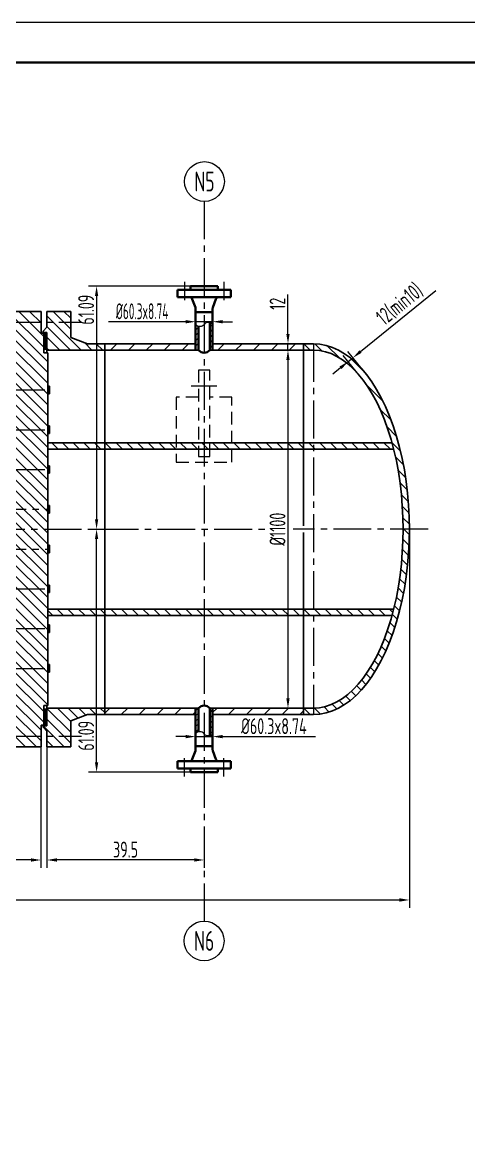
# Model space of a CAD drawing. Header units: millimetres. Extents: x 5765 to 6606, y -201 to 393.
# Drawn here: x 6250.7 to 6362.7, y 109.4 to 393.4 of the extents above; entities that cross this region are included whole.
import ezdxf
from ezdxf.enums import TextEntityAlignment as Align

# ---------------------------------------------------------------- set-up
doc = ezdxf.new("R2010")
doc.units = ezdxf.units.MM
doc.linetypes.add('CENTER2', pattern=[28.575, 19.05, -3.175, 3.175, -3.175])
doc.linetypes.add('DASHED2', pattern=[9.525, 6.35, -3.175])
for name, color, linetype, lineweight in [('1粗实线', 7, 'Continuous', 35), ('2细实线', 3, 'Continuous', 13), ('3中心线', 1, 'CENTER2', 13), ('4虚线', 4, 'DASHED2', 13), ('6剖面线', 6, 'Continuous', 13), ('7文本', 2, 'Continuous', 13), ('8标注', 3, 'Continuous', 13), ('9图表', 4, 'Continuous', 13)]:
    doc.layers.add(name, color=color, linetype=linetype, lineweight=lineweight)
doc.styles.add('lanpec', font='bpec_e.shx', dxfattribs={"width": 0.75, "bigfont": 'hztxt.shx'})
doc.styles.add('lanpec-dim', font='bpec_e.shx', dxfattribs={"width": 0.75})
doc.dimstyles.new('lanpec', dxfattribs={"dimtxt": 4, "dimasz": 2.5, "dimexe": 2, "dimexo": 0, "dimtad": 1, "dimdsep": 46, "dimtxsty": 'lanpec-dim', "dimcen": 2.5, "dimclrd": 256, "dimclre": 256, "dimclrt": 256, "dimazin": 0, "dimtfac": 1, "dimtmove": 0, "dimatfit": 3, "dimfxl": 1, "dimlwd": -1, "dimlwe": -1, "dimarcsym": 0})
doc.dimstyles.new('lanpec$0', dxfattribs={"dimscale": 10, "dimtxt": 4, "dimasz": 2.5, "dimexe": 2, "dimexo": 0, "dimtad": 1, "dimdec": 1, "dimdsep": 46, "dimtxsty": 'lanpec-dim', "dimcen": 0.09, "dimclrd": 256, "dimclre": 256, "dimclrt": 256, "dimadec": 1, "dimazin": 0, "dimtfac": 0.707, "dimtdec": 1, "dimtmove": 0, "dimatfit": 3, "dimfxl": 1, "dimarcsym": 0})
pattern_1 = [(135, (6001.5617, 1252.1838), (-1.3470384, -1.3470384), [])]
pattern_2 = [(45, (6001.5617, 1252.1838), (-2.245064, 2.245064), [])]
pattern_3 = [(45, (4356.14915, 1251.3328), (-0.6735192, 0.6735192), [])]
pattern_4 = [(135, (-631.97, 41.17), (-1.3470384, -1.3470384), [])]

# ---------------------------------------------------------------- blocks, each defined once
blk = doc.blocks.new('A1')
at = {"layer": '1粗实线'}
blk.add_lwpolyline([(-816, 10), (-10, 10), (-10, 584), (-816, 584)], close=True, dxfattribs=at)
at = {"layer": '9图表'}
blk.add_lwpolyline([(-841, 0), (0, 0), (0, 594), (-841, 594)], close=True, dxfattribs=at)
blk = doc.blocks.new('*D44')
at = {"layer": '8标注', "transparency": 16777216}
for p, q in [((6317.4, 311.1), (6319.4, 311.1)), ((6317.4, 308.6), (6317.4, 223.6)), ((6317.4, 221.1), (6319.4, 221.1))]:
    blk.add_line(p, q, dxfattribs=at)
for points in [[(6316.98, 308.6), (6317.81, 308.6), (6317.4, 311.1)], [(6316.98, 223.6), (6317.81, 223.6), (6317.4, 221.1)]]:
    blk.add_solid(points, dxfattribs=at)
at = {"layer": 'Defpoints', "color": 0, "transparency": 16777216}
for p in [(6317.4, 311.1), (6317.4, 221.1), (6317.4, 221.1)]:
    blk.add_point(p, dxfattribs=at)
at = {"layer": '8标注', "transparency": 16777216, "insert": (6314.77, 266.1), "char_height": 4, "attachment_point": 5, "rotation": 90, "style": 'lanpec-dim'}
blk.add_mtext('%%C1100', dxfattribs=at)
blk = doc.blocks.new('*D45')
at = {"layer": '8标注', "transparency": 16777216}
for p, q in [((6317.4, 315.2), (6317.4, 325.12)), ((6313.97, 312.7), (6319.4, 312.7)), ((6317.4, 311.1), (6317.4, 312.7)), ((6313.97, 311.1), (6319.4, 311.1)), ((6317.4, 308.6), (6317.4, 306.1))]:
    blk.add_line(p, q, dxfattribs=at)
for points in [[(6316.98, 315.2), (6317.81, 315.2), (6317.4, 312.7)], [(6316.98, 308.6), (6317.81, 308.6), (6317.4, 311.1)]]:
    blk.add_solid(points, dxfattribs=at)
at = {"layer": 'Defpoints', "color": 0, "transparency": 16777216}
for p in [(6313.97, 312.7), (6317.4, 312.7), (6313.97, 311.1)]:
    blk.add_point(p, dxfattribs=at)
at = {"layer": '8标注', "transparency": 16777216, "insert": (6314.77, 322.77), "char_height": 4, "attachment_point": 5, "rotation": 90, "style": 'lanpec-dim'}
blk.add_mtext('12', dxfattribs=at)
blk = doc.blocks.new('*D46')
at = {"layer": '8标注', "transparency": 16777216}
for p, q in [((6335.65, 310.76), (6354.57, 326.09)), ((6335.61, 304.43), (6331.27, 309.78)), ((6336.79, 305.38), (6332.45, 310.74)), ((6332.53, 308.23), (6333.71, 309.18)), ((6330.59, 306.66), (6328.65, 305.08))]:
    blk.add_line(p, q, dxfattribs=at)
for points in [[(6335.39, 311.08), (6335.91, 310.43), (6333.71, 309.18)], [(6330.33, 306.98), (6330.85, 306.33), (6332.53, 308.23)]]:
    blk.add_solid(points, dxfattribs=at)
at = {"layer": 'Defpoints', "color": 0, "transparency": 16777216}
for p in [(6333.71, 309.18), (6335.61, 304.43), (6336.79, 305.38)]:
    blk.add_point(p, dxfattribs=at)
at = {"layer": '8标注', "transparency": 16777216, "insert": (6345.5, 322.6), "char_height": 4, "attachment_point": 5, "rotation": 39.0248, "style": 'lanpec-dim'}
blk.add_mtext('12(min10)', dxfattribs=at)
blk = doc.blocks.new('*D47')
at = {"layer": '8标注', "transparency": 16777216}
for p, q in [((6294.19, 213.96), (6294.19, 215.96)), ((6298.46, 212.9), (6298.46, 215.96)), ((6291.69, 213.96), (6289.19, 213.96)), ((6294.19, 213.96), (6298.46, 213.96)), ((6300.96, 213.96), (6324.27, 213.96))]:
    blk.add_line(p, q, dxfattribs=at)
for points in [[(6291.69, 214.37), (6291.69, 213.54), (6294.19, 213.96)], [(6300.96, 214.37), (6300.96, 213.54), (6298.46, 213.96)]]:
    blk.add_solid(points, dxfattribs=at)
at = {"layer": 'Defpoints', "color": 0, "transparency": 16777216}
for p in [(6294.19, 213.96), (6294.19, 213.96), (6298.46, 212.9)]:
    blk.add_point(p, dxfattribs=at)
at = {"layer": '8标注', "transparency": 16777216, "insert": (6313.86, 216.58), "char_height": 4, "attachment_point": 5, "style": 'lanpec-dim'}
blk.add_mtext('%%C60.3x8.74', dxfattribs=at)
blk = doc.blocks.new('管口号')
at = {"layer": '2细实线'}
blk.add_circle((0, 5), 5, dxfattribs=at)
at = {"layer": '7文本', "style": 'lanpec', "width": 0.75}
blk.add_attdef('N', text='', height=5, dxfattribs=at).set_placement((0, 5), align=Align.MIDDLE_CENTER)
blk = doc.blocks.new('*D71')
at = {"layer": '8标注', "transparency": 16777216}
for p, q in [((5842.83, 266.1), (5842.83, 170.89)), ((6347.92, 266.1), (6347.92, 170.89)), ((5845.33, 172.89), (6345.42, 172.89))]:
    blk.add_line(p, q, dxfattribs=at)
for points in [[(5845.33, 173.31), (5845.33, 172.47), (5842.83, 172.89)], [(6345.42, 173.31), (6345.42, 172.47), (6347.92, 172.89)]]:
    blk.add_solid(points, dxfattribs=at)
at = {"layer": 'Defpoints', "color": 0, "transparency": 16777216}
for p in [(5842.83, 266.1), (6347.92, 266.1), (6347.92, 172.89)]:
    blk.add_point(p, dxfattribs=at)
at = {"layer": '8标注', "transparency": 16777216, "insert": (6095.38, 175.51), "char_height": 4, "attachment_point": 5, "style": 'lanpec-dim'}
blk.add_mtext('505.09', dxfattribs=at)
blk = doc.blocks.new('*D50')
at = {"layer": '8标注', "transparency": 16777216}
for p, q in [((6256.82, 211.35), (6256.82, 180.94)), ((6296.32, 189.02), (6296.32, 180.94)), ((6293.82, 182.94), (6259.32, 182.94))]:
    blk.add_line(p, q, dxfattribs=at)
for points in [[(6259.32, 183.36), (6259.32, 182.52), (6256.82, 182.94)], [(6293.82, 183.36), (6293.82, 182.52), (6296.32, 182.94)]]:
    blk.add_solid(points, dxfattribs=at)
at = {"layer": 'Defpoints', "color": 0, "transparency": 16777216}
for p in [(6256.82, 211.35), (6296.32, 189.02), (6256.82, 182.94)]:
    blk.add_point(p, dxfattribs=at)
at = {"layer": '8标注', "transparency": 16777216, "insert": (6276.57, 185.56), "char_height": 4, "attachment_point": 5, "style": 'lanpec-dim'}
blk.add_mtext('39.5', dxfattribs=at)
blk = doc.blocks.new('*D51')
at = {"layer": '8标注', "transparency": 16777216}
for p, q in [((6255.32, 211.35), (6255.32, 180.94)), ((6219.18, 190.46), (6219.18, 180.94)), ((6252.82, 182.94), (6221.68, 182.94))]:
    blk.add_line(p, q, dxfattribs=at)
for points in [[(6221.68, 183.36), (6221.68, 182.52), (6219.18, 182.94)], [(6252.82, 183.36), (6252.82, 182.52), (6255.32, 182.94)]]:
    blk.add_solid(points, dxfattribs=at)
at = {"layer": 'Defpoints', "color": 0, "transparency": 16777216}
for p in [(6255.32, 211.35), (6219.18, 190.46), (6219.18, 182.94)]:
    blk.add_point(p, dxfattribs=at)
at = {"layer": '8标注', "transparency": 16777216, "insert": (6237.25, 185.56), "char_height": 4, "attachment_point": 5, "style": 'lanpec-dim'}
blk.add_mtext('36.14', dxfattribs=at)
blk = doc.blocks.new('*D60')
at = {"layer": '8标注', "transparency": 16777216}
for p, q in [((6292.89, 327.19), (6267.29, 327.19)), ((6269.29, 324.69), (6269.29, 268.6)), ((6267.95, 266.1), (6271.29, 266.1))]:
    blk.add_line(p, q, dxfattribs=at)
for points in [[(6268.87, 324.69), (6269.71, 324.69), (6269.29, 327.19)], [(6268.87, 268.6), (6269.71, 268.6), (6269.29, 266.1)]]:
    blk.add_solid(points, dxfattribs=at)
at = {"layer": 'Defpoints', "color": 0, "transparency": 16777216}
for p in [(6292.89, 327.19), (6267.95, 266.1), (6269.29, 266.1)]:
    blk.add_point(p, dxfattribs=at)
at = {"layer": '8标注', "transparency": 16777216, "insert": (6266.67, 321.28), "char_height": 4, "attachment_point": 5, "rotation": 90, "style": 'lanpec-dim'}
blk.add_mtext('61.09', dxfattribs=at)
blk = doc.blocks.new('*D61')
at = {"layer": '8标注', "transparency": 16777216}
for p, q in [((6267.95, 266.1), (6271.29, 266.1)), ((6269.29, 207.51), (6269.29, 263.6)), ((6293.67, 205.01), (6267.29, 205.01))]:
    blk.add_line(p, q, dxfattribs=at)
for points in [[(6268.87, 263.6), (6269.71, 263.6), (6269.29, 266.1)], [(6268.87, 207.51), (6269.71, 207.51), (6269.29, 205.01)]]:
    blk.add_solid(points, dxfattribs=at)
at = {"layer": 'Defpoints', "color": 0, "transparency": 16777216}
for p in [(6267.95, 266.1), (6269.29, 266.1), (6293.67, 205.01)]:
    blk.add_point(p, dxfattribs=at)
at = {"layer": '8标注', "transparency": 16777216, "insert": (6266.67, 214.16), "char_height": 4, "attachment_point": 5, "rotation": 90, "style": 'lanpec-dim'}
blk.add_mtext('61.09', dxfattribs=at)
blk = doc.blocks.new('*D63')
at = {"layer": '8标注', "transparency": 16777216}
for p, q in [((6291.69, 318.24), (6272.29, 318.24)), ((6294.19, 318.24), (6294.19, 320.24)), ((6298.46, 318.24), (6294.19, 318.24)), ((6298.46, 319.3), (6298.46, 316.24)), ((6300.96, 318.24), (6303.46, 318.24))]:
    blk.add_line(p, q, dxfattribs=at)
for points in [[(6291.69, 318.66), (6291.69, 317.83), (6294.19, 318.24)], [(6300.96, 318.66), (6300.96, 317.83), (6298.46, 318.24)]]:
    blk.add_solid(points, dxfattribs=at)
at = {"layer": 'Defpoints', "color": 0, "transparency": 16777216}
for p in [(6294.19, 318.24), (6294.19, 318.24), (6298.46, 319.3)]:
    blk.add_point(p, dxfattribs=at)
at = {"layer": '8标注', "transparency": 16777216, "insert": (6280.74, 320.87), "char_height": 4, "attachment_point": 5, "style": 'lanpec-dim'}
blk.add_mtext('{\\W0.6;%%C60.3x8.74}', dxfattribs=at)

msp = doc.modelspace()

# ---------------------------------------------------------------- hatches: boundary and pattern name
at = {"layer": '6剖面线'}
h = msp.add_hatch(dxfattribs=at)
h.set_pattern_fill('ANSI31', color=256, scale=0.6, angle=90, style=0)
h.set_pattern_definition([(135, (727.41, -334.36), (-1.3470384, -1.3470384), [])])
h.paths.add_polyline_path([(6247.524, 320.851), (6255.324, 320.851), (6255.324, 318.101), (6247.524, 318.101)])
h.paths.add_polyline_path([(6247.524, 312.701), (6247.524, 318.101), (6255.324, 318.101), (6255.324, 315.351), (6256.024, 315.351), (6256.024, 311.351), (6256.024, 310.451), (6257.024, 310.451), (6257.024, 301.101), (6247.524, 301.101)])
h.paths.add_polyline_path([(6247.524, 301.101), (6257.024, 301.101), (6257.024, 291.101), (6247.524, 291.101)])
h.paths.add_polyline_path([(6247.524, 291.101), (6257.024, 291.101), (6257.024, 281.101), (6247.524, 281.101)])
h.paths.add_polyline_path([(6247.524, 281.101), (6257.024, 281.101), (6257.024, 271.101), (6247.524, 271.101)])
h.paths.add_polyline_path([(6247.524, 271.101), (6257.024, 271.101), (6257.024, 266.101), (6247.524, 266.101)])
h.paths.add_polyline_path([(6247.524, 266.101), (6257.024, 266.101), (6257.024, 261.101), (6247.524, 261.101)])
h.paths.add_polyline_path([(6247.524, 261.101), (6257.024, 261.101), (6257.024, 251.101), (6247.524, 251.101)])
h.paths.add_polyline_path([(6247.524, 251.101), (6257.024, 251.101), (6257.024, 241.101), (6247.524, 241.101)])
h.paths.add_polyline_path([(6247.524, 241.101), (6257.024, 241.101), (6257.024, 231.101), (6247.524, 231.101)])
h.paths.add_polyline_path([(6247.524, 231.101), (6257.024, 231.101), (6257.024, 221.751), (6256.024, 221.751), (6256.024, 216.851), (6255.324, 216.851), (6255.324, 214.101), (6247.524, 214.101)])
h.paths.add_polyline_path([(6247.524, 214.101), (6255.324, 214.101), (6255.324, 211.351), (6247.524, 211.351)])
h = msp.add_hatch(dxfattribs=at)
h.set_pattern_fill('ANSI31', color=256, scale=0.6, angle=90, style=0)
h.set_pattern_definition([(135, (-65376.3816, -31464.612), (-1.34703842, -1.34703842), [])])
h.paths.add_polyline_path([(6256.824, 318.101), (6256.824, 320.851), (6262.824, 320.851), (6262.824, 318.101)])
h.paths.add_polyline_path([(6262.824, 318.101), (6262.824, 314.301), (6267.024, 312.701), (6271.324, 312.701), (6271.324, 311.101), (6256.824, 311.101), (6256.824, 315.501), (6255.824, 315.501), (6255.824, 315.851), (6256.824, 316.851), (6256.824, 318.101)])
h = msp.add_hatch(dxfattribs=at)
h.set_pattern_fill('ANSI37', color=256, scale=0.1, style=0)
h.set_pattern_definition([(45, (4719.44433, 1244.9637), (-0.224506403, 0.224506403), []), (135, (4719.44433, 1244.9637), (-0.224506403, -0.224506403), [])])
h.paths.add_polyline_path([(6256.824, 311.351), (6256.024, 311.351), (6256.024, 315.351), (6256.824, 315.351)])
h = msp.add_hatch(dxfattribs=at)
h.set_pattern_fill('ANSI31', color=256, scale=0.3, style=0)
h.set_pattern_definition(pattern_3)
h.paths.add_polyline_path([(6297.74, 318.04, -0.1674325), (6298.46, 317.552), (6298.46, 311.101), (6297.74, 311.101)])
h.paths.add_polyline_path([(6294.188, 317.552, 0.1674325), (6294.908, 317.064), (6294.908, 311.101), (6294.188, 311.101)])
h = msp.add_hatch(dxfattribs=at)
h.set_pattern_fill('ANSI31', color=256, style=0)
h.set_pattern_definition(pattern_2)
h.paths.add_polyline_path([(6298.46, 312.701), (6298.46, 311.101), (6321.324, 311.101), (6321.324, 312.701)])
h.paths.add_polyline_path([(6294.188, 311.101), (6294.188, 312.701), (6271.324, 312.701), (6271.324, 311.101)])
h = msp.add_hatch(dxfattribs=at)
h.set_pattern_fill('ANSI31', color=256, scale=0.6, angle=90, style=0)
h.set_pattern_definition(pattern_1)
edge = h.paths.add_edge_path()
edge.add_ellipse((6323.824, 266.101), major_axis=(0, 45), ratio=0.5, start_angle=270, end_angle=360)
edge.add_line((6323.824, 311.101), (6323.824, 312.701))
edge.add_ellipse((6323.824, 266.101), major_axis=(0, 46.6), ratio=0.5171674, start_angle=270, end_angle=360, ccw=False)
edge.add_line((6347.924, 266.101), (6346.324, 266.101))
h.paths.add_polyline_path([(6321.324, 311.101), (6321.324, 312.701), (6323.824, 312.701), (6323.824, 311.101)])
edge = h.paths.add_edge_path()
edge.add_ellipse((6323.824, 266.101), major_axis=(0, 45), ratio=0.5, start_angle=180, end_angle=270)
edge.add_line((6346.324, 266.101), (6347.924, 266.101))
edge.add_ellipse((6323.824, 266.101), major_axis=(0, 46.6), ratio=0.5171674, start_angle=180, end_angle=270, ccw=False)
edge.add_line((6323.824, 219.501), (6323.824, 221.101))
h.paths.add_polyline_path([(6323.824, 221.101), (6323.824, 219.501), (6321.324, 219.501), (6321.324, 221.101)])
h = msp.add_hatch(dxfattribs=at)
h.set_pattern_fill('ANSI31', color=256, scale=0.6, angle=90, style=0)
h.set_pattern_definition(pattern_4)
h.paths.add_polyline_path([(6302.913, 287.801), (6275.413, 287.801), (6275.413, 287.001), (6302.913, 287.001)])
h.paths.add_polyline_path([(6302.913, 287.001), (6275.413, 287.001), (6275.413, 286.201), (6302.913, 286.201)])
h.paths.add_polyline_path([(6327.913, 287.801), (6302.913, 287.801), (6302.913, 287.001), (6327.913, 287.001)])
h.paths.add_polyline_path([(6327.913, 287.001), (6302.913, 287.001), (6302.913, 286.201), (6327.913, 286.201)])
h.paths.add_polyline_path([(6343.535, 287.801), (6327.913, 287.801), (6327.913, 287.001), (6343.741, 287.034)])
h.paths.add_polyline_path([(6343.741, 287.034), (6327.913, 287.001), (6327.913, 286.201), (6343.955, 286.201)])
h.paths.add_polyline_path([(6257.024, 287.001), (6257.024, 286.201), (6275.413, 286.201), (6275.413, 287.001)])
h.paths.add_polyline_path([(6257.024, 287.801), (6257.024, 287.001), (6275.413, 287.001), (6275.413, 287.801)])
h = msp.add_hatch(dxfattribs=at)
h.set_pattern_fill('ANSI31', color=256, scale=0.6, angle=90, style=0)
h.set_pattern_definition(pattern_4)
h.paths.add_polyline_path([(6302.913, 244.401), (6275.413, 244.401), (6275.413, 245.201), (6302.913, 245.201)])
h.paths.add_polyline_path([(6302.913, 245.201), (6275.413, 245.201), (6275.413, 246.001), (6302.913, 246.001)])
h.paths.add_polyline_path([(6327.913, 244.401), (6302.913, 244.401), (6302.913, 245.201), (6327.913, 245.201)])
h.paths.add_polyline_path([(6327.913, 245.201), (6302.913, 245.201), (6302.913, 246.001), (6327.913, 246.001)])
h.paths.add_polyline_path([(6343.535, 244.401), (6327.913, 244.401), (6327.913, 245.201), (6343.741, 245.167)])
h.paths.add_polyline_path([(6343.741, 245.167), (6327.913, 245.201), (6327.913, 246.001), (6343.955, 246.001)])
h.paths.add_polyline_path([(6257.024, 245.201), (6257.024, 246.001), (6275.413, 246.001), (6275.413, 245.201)])
h.paths.add_polyline_path([(6257.024, 244.401), (6257.024, 245.201), (6275.413, 245.201), (6275.413, 244.401)])
h = msp.add_hatch(dxfattribs=at)
h.set_pattern_fill('ANSI31', color=256, scale=0.6, angle=90, style=0)
h.set_pattern_definition(pattern_1)
h.paths.add_polyline_path([(6271.324, 221.101), (6271.324, 219.501), (6267.024, 219.501), (6262.824, 217.901), (6262.824, 214.101), (6256.824, 214.101), (6256.824, 215.351), (6255.824, 216.351), (6255.824, 216.701), (6256.824, 216.701), (6256.824, 221.101)])
h.paths.add_polyline_path([(6262.824, 214.101), (6262.824, 211.351), (6256.824, 211.351), (6256.824, 214.101)])
h = msp.add_hatch(dxfattribs=at)
h.set_pattern_fill('ANSI37', color=256, scale=0.1, style=0)
h.set_pattern_definition([(315, (-65376.38156, 31996.81342), (-0.224506403, -0.224506403), []), (225, (-65376.38156, 31996.81342), (-0.224506403, 0.224506403), [])])
h.paths.add_polyline_path([(6256.824, 216.851), (6256.024, 216.851), (6256.024, 220.851), (6256.824, 220.851)])
h = msp.add_hatch(dxfattribs=at)
h.set_pattern_fill('ANSI31', color=256, style=0)
h.set_pattern_definition(pattern_2)
h.paths.add_polyline_path([(6298.46, 219.501), (6298.46, 221.101), (6321.324, 221.101), (6321.324, 219.501)])
h.paths.add_polyline_path([(6294.188, 221.101), (6294.188, 219.501), (6271.324, 219.501), (6271.324, 221.101)])
h = msp.add_hatch(dxfattribs=at)
h.set_pattern_fill('ANSI31', color=256, scale=0.3, style=0)
h.set_pattern_definition(pattern_3)
h.paths.add_polyline_path([(6297.74, 214.161, 0.1674325), (6298.46, 214.649), (6298.46, 221.101), (6297.74, 221.101)])
h.paths.add_polyline_path([(6294.188, 214.649, -0.1674325), (6294.908, 215.137), (6294.908, 221.101), (6294.188, 221.101)])

# ---------------------------------------------------------------- linework, layer by layer
for p, q in [((6247.524, 320.851), (6255.324, 320.851)), ((6255.324, 315.351), (6255.324, 320.851)), ((6256.824, 320.851), (6256.824, 316.851)), ((6262.824, 320.851), (6256.824, 320.851)), ((6262.824, 320.851), (6262.824, 314.301)), ((6256.024, 315.351), (6255.324, 315.351)), ((6256.024, 315.351), (6255.324, 315.351)), ((6255.824, 315.851), (6256.824, 316.851)), ((6255.824, 315.851), (6255.824, 315.351)), ((6255.824, 315.501), (6256.824, 315.501)), ((6256.024, 315.351), (6256.024, 310.451)), ((6256.824, 315.501), (6256.824, 310.451)), ((6267.024, 312.701), (6262.824, 314.301)), ((6271.324, 312.701), (6267.024, 312.701)), ((6271.324, 312.701), (6271.324, 266.101)), ((6294.188, 312.701), (6271.324, 312.701)), ((6321.324, 312.701), (6298.46, 312.701)), ((6323.824, 312.701), (6321.324, 312.701)), ((6321.324, 312.701), (6321.324, 266.901)), ((6257.024, 310.451), (6256.024, 310.451)), ((6271.324, 311.101), (6256.824, 311.101)), ((6257.024, 310.451), (6257.024, 221.751)), ((6294.908, 311.101), (6271.324, 311.101)), ((6321.324, 311.101), (6297.74, 311.101)), ((6323.824, 311.101), (6321.324, 311.101)), ((6257.474, 302.051), (6257.024, 302.051)), ((6257.474, 302.051), (6257.474, 300.151)), ((6257.474, 300.151), (6257.024, 300.151)), ((6257.474, 292.051), (6257.024, 292.051)), ((6257.474, 290.151), (6257.024, 290.151)), ((6257.474, 292.051), (6257.474, 290.151)), ((6257.024, 287.801), (6343.535, 287.801)), ((6257.024, 286.201), (6343.955, 286.201)), ((6257.474, 282.051), (6257.024, 282.051)), ((6257.474, 282.051), (6257.474, 280.151)), ((6257.474, 280.151), (6257.024, 280.151)), ((6257.474, 272.051), (6257.024, 272.051)), ((6257.474, 270.151), (6257.024, 270.151)), ((6257.474, 272.051), (6257.474, 270.151)), ((6271.324, 266.101), (6271.324, 219.501)), ((6321.324, 265.301), (6321.324, 219.501)), ((6257.474, 262.051), (6257.024, 262.051)), ((6257.474, 260.151), (6257.474, 262.051)), ((6257.474, 260.151), (6257.024, 260.151)), ((6257.474, 252.051), (6257.024, 252.051)), ((6257.474, 250.151), (6257.024, 250.151)), ((6257.474, 250.151), (6257.474, 252.051)), ((6257.024, 246.001), (6343.955, 246.001)), ((6257.024, 244.401), (6343.535, 244.401)), ((6257.474, 242.051), (6257.024, 242.051)), ((6257.474, 240.151), (6257.474, 242.051)), ((6257.474, 240.151), (6257.024, 240.151)), ((6257.474, 232.051), (6257.024, 232.051)), ((6257.474, 230.151), (6257.024, 230.151)), ((6257.474, 230.151), (6257.474, 232.051)), ((6257.024, 221.751), (6256.024, 221.751)), ((6256.024, 216.851), (6256.024, 221.751)), ((6256.824, 216.701), (6256.824, 221.751)), ((6271.324, 221.101), (6256.824, 221.101)), ((6267.024, 219.501), (6262.824, 217.901)), ((6271.324, 219.501), (6267.024, 219.501)), ((6294.908, 221.101), (6271.324, 221.101)), ((6294.188, 219.501), (6271.324, 219.501)), ((6321.324, 221.101), (6297.74, 221.101)), ((6321.324, 219.501), (6298.46, 219.501)), ((6323.824, 221.101), (6321.324, 221.101)), ((6323.824, 219.501), (6321.324, 219.501)), ((6256.024, 216.851), (6255.324, 216.851)), ((6256.024, 216.851), (6255.324, 216.851)), ((6255.324, 216.851), (6255.324, 211.351)), ((6255.824, 216.351), (6255.824, 216.851)), ((6255.824, 216.701), (6256.824, 216.701)), ((6255.824, 216.351), (6256.824, 215.351)), ((6262.824, 217.901), (6262.824, 211.351)), ((6256.824, 211.351), (6256.824, 215.351)), ((6247.524, 211.351), (6255.324, 211.351)), ((6262.824, 211.351), (6256.824, 211.351))]:
    msp.add_line(p, q)
for points in [[(6256.024, 315.351), (6256.824, 315.351), (6256.824, 311.351), (6256.024, 311.351), (6256.024, 315.351)], [(6256.024, 216.851), (6256.824, 216.851), (6256.824, 220.851), (6256.024, 220.851), (6256.024, 216.851)]]:
    msp.add_lwpolyline(points)
at = {"extrusion": (0, 0, -1)}
for major_axis, ratio in [((0, 46.6), 0.5171674), ((0, 45), 0.5)]:
    msp.add_ellipse((6323.824, 266.101), major_axis=major_axis, ratio=ratio, start_param=0, end_param=3.1415927, dxfattribs=at)
at = {"layer": '1粗实线', "ltscale": 0.5}
for p, q in [((6292.892, 327.187), (6299.756, 327.187)), ((6292.892, 327.187), (6292.892, 326.247)), ((6299.756, 327.187), (6299.756, 326.247)), ((6289.604, 326.247), (6303.044, 326.247)), ((6289.604, 326.247), (6289.604, 324.455)), ((6303.044, 324.455), (6289.604, 324.455)), ((6293.355, 323.932), (6294.138, 321.813)), ((6299.292, 323.932), (6298.509, 321.813)), ((6303.044, 326.247), (6303.044, 324.455)), ((6294.188, 321.536), (6294.188, 320.687)), ((6298.46, 321.536), (6298.46, 320.687)), ((6298.46, 320.687), (6294.188, 320.687)), ((6294.188, 320.687), (6294.188, 311.101)), ((6298.46, 320.687), (6298.46, 311.101)), ((6294.908, 317.064), (6294.908, 311.101)), ((6297.74, 311.101), (6297.74, 318.04)), ((6294.188, 211.515), (6294.188, 221.101)), ((6294.908, 215.137), (6294.908, 221.101)), ((6297.74, 221.101), (6297.74, 214.161)), ((6298.46, 211.515), (6298.46, 221.101)), ((6293.355, 208.269), (6294.138, 210.388)), ((6294.188, 210.665), (6294.188, 211.515)), ((6298.46, 211.515), (6294.188, 211.515)), ((6298.46, 210.665), (6298.46, 211.515)), ((6299.292, 208.269), (6298.509, 210.388)), ((6303.044, 207.747), (6289.604, 207.747)), ((6289.604, 205.955), (6289.604, 207.747)), ((6303.044, 205.955), (6303.044, 207.747)), ((6289.604, 205.955), (6303.044, 205.955)), ((6292.892, 205.015), (6292.892, 205.955)), ((6292.892, 205.015), (6299.756, 205.015)), ((6299.756, 205.015), (6299.756, 205.955))]:
    msp.add_line(p, q, dxfattribs=at)
for centre, radius, start, end in [((6292.605, 323.655), 0.8, 20.28013, 90), ((6300.043, 323.655), 0.8, 90, 159.71987), ((6293.388, 321.536), 0.8, 0, 20.28013), ((6299.26, 321.536), 0.8, 159.71987, 180), ((6296.324, 312.304), 1.858, 220.35736, 319.64264), ((6296.324, 219.897), 1.858, 40.35736, 139.64264), ((6293.388, 210.665), 0.8, 339.71987, 0), ((6299.26, 210.665), 0.8, 180, 200.28013), ((6292.605, 208.547), 0.8, 270, 339.71987), ((6300.043, 208.547), 0.8, 200.28013, 270)]:
    msp.add_arc(centre, radius, start, end, dxfattribs=at)
at = {"layer": '2细实线'}
for points in [[(6298.46, 317.552, 0.5), (6296.324, 317.552, -0.5), (6294.188, 317.552, -0.5)], [(6298.46, 214.649, -0.5), (6296.324, 214.649, 0.5), (6294.188, 214.649, 0.5)]]:
    msp.add_lwpolyline(points, format="xyb", dxfattribs=at)
at = {"layer": '3中心线', "ltscale": 0.5}
for p, q in [((6296.324, 348.49), (6296.324, 167.592)), ((6291.372, 328.265), (6291.372, 323.655)), ((6301.276, 328.265), (6301.276, 323.655)), ((6245.557, 318.101), (6265.495, 318.101)), ((6323.824, 312.701), (6323.824, 219.501)), ((5932.463, 301.101), (6257.474, 301.101)), ((6293.093, 302.105), (6299.554, 302.105)), ((5932.463, 291.101), (6257.474, 291.101)), ((5932.463, 281.101), (6257.474, 281.101)), ((6156.321, 271.101), (6257.024, 271.101)), ((6155.981, 266.101), (6311.56, 266.101)), ((6352.613, 266.101), (6318.72, 266.101)), ((6156.321, 261.101), (6257.024, 261.101)), ((5932.463, 251.101), (6257.474, 251.101)), ((5932.463, 241.101), (6257.474, 241.101)), ((5932.463, 231.101), (6257.474, 231.101)), ((6245.557, 214.101), (6265.495, 214.101)), ((6291.372, 203.936), (6291.372, 208.547)), ((6301.276, 203.936), (6301.276, 208.547))]:
    msp.add_line(p, q, dxfattribs=at)
at = {"layer": '4虚线', "ltscale": 0.5}
for p, q in [((6297.724, 306.105), (6294.924, 306.105)), ((6294.924, 306.105), (6294.924, 284.383)), ((6297.724, 284.383), (6297.724, 306.105)), ((6294.924, 299.308), (6289.324, 299.308)), ((6289.324, 299.308), (6289.324, 282.918)), ((6303.324, 299.308), (6297.724, 299.308)), ((6303.324, 282.918), (6303.324, 299.308)), ((6294.924, 284.383), (6297.724, 284.383)), ((6289.324, 282.918), (6303.324, 282.918))]:
    msp.add_line(p, q, dxfattribs=at)

# ---------------------------------------------------------------- block references
at = {"layer": '2细实线'}
msp.add_blockref('A1', (6606.028, -200.559), dxfattribs=at)
at = {"layer": '8标注'}
for p, values in [((6296.407, 348.489), {'N': 'N5'}), ((6296.324, 157.592), {'N': 'N6'})]:
    msp.add_blockref('管口号', p, dxfattribs=at).add_auto_attribs(values)

# ---------------------------------------------------------------- dimensions: what is measured, and where the dimension line sits
for base, p1, p2, angle, text, picture, middle, dimtype in [((6333.709, 309.183), (6335.611, 304.431), (6336.787, 305.385), 39.02482, '12(min10)', '*D46', (6347.39, 320.272), 161), ((6317.398, 312.701), (6313.969, 311.101), (6313.969, 312.701), 90, '12', '*D45', (6317.398, 322.77), 160), ((6294.188, 318.244), (6298.46, 319.302), (6294.188, 318.244), 180, '{\\W0.6;%%C60.3x8.74}', '*D63', (6280.741, 318.244), 160), ((6294.188, 213.958), (6298.46, 212.9), (6294.188, 213.958), 180, '%%C60.3x8.74', '*D47', (6313.863, 213.958), 160)]:
    dim = msp.add_linear_dim(base=base, p1=p1, p2=p2, angle=angle, text=text, dimstyle='lanpec', dxfattribs=at)
    dim.commit()
    dim.dimension.update_dxf_attribs({"geometry": picture, "text_midpoint": middle, "dimtype": dimtype})
for p1, angle, picture, middle in [((6292.892, 327.187), 270, '*D60', (6269.29, 321.28)), ((6293.673, 205.015), 90, '*D61', (6269.29, 214.16))]:
    dim = msp.add_linear_dim(base=(6269.29, 266.101), p1=p1, p2=(6267.95, 266.101), angle=angle, dimstyle='lanpec$0', override={"dimscale": 1, "dimdec": 2, "dimcen": 2.5, "dimadec": 2, "dimtfac": 1, "dimtdec": 2, "dimlwd": 65535, "dimlwe": 65535}, dxfattribs=at)
    dim.commit()
    dim.dimension.update_dxf_attribs({"geometry": picture, "text_midpoint": middle, "dimtype": 160})
dim = msp.add_linear_dim(base=(6317.398, 221.101), p1=(6317.398, 311.101), p2=(6317.398, 221.101), angle=90, text='%%C1100', dimstyle='lanpec', dxfattribs=at)
dim.commit()
dim.dimension.update_dxf_attribs({"geometry": '*D44', "text_midpoint": (6314.773, 266.101)})
dim = msp.add_linear_dim(base=(6347.924, 172.89), p1=(5842.833, 266.101), p2=(6347.924, 266.101), dimstyle='lanpec$0', override={"dimscale": 1, "dimdec": 2, "dimcen": 2.5, "dimadec": 2, "dimtfac": 1, "dimtdec": 2, "dimlwd": 65535, "dimlwe": 65535}, dxfattribs=at)
dim.commit()
dim.dimension.update_dxf_attribs({"geometry": '*D71', "text_midpoint": (6095.378, 175.515)})
for base, p1, p2, picture, middle in [((6219.183, 182.94), (6255.324, 211.351), (6219.183, 190.46), '*D51', (6237.253, 185.565)), ((6256.824, 182.94), (6296.324, 189.02), (6256.824, 211.351), '*D50', (6276.574, 185.565))]:
    dim = msp.add_linear_dim(base=base, p1=p1, p2=p2, angle=180, dimstyle='lanpec$0', override={"dimscale": 1, "dimdec": 2, "dimcen": 2.5, "dimadec": 2, "dimtfac": 1, "dimtdec": 2, "dimlwd": 65535, "dimlwe": 65535}, dxfattribs=at)
    dim.commit()
    dim.dimension.update_dxf_attribs({"geometry": picture, "text_midpoint": middle})

doc.saveas('drawing.dxf')
